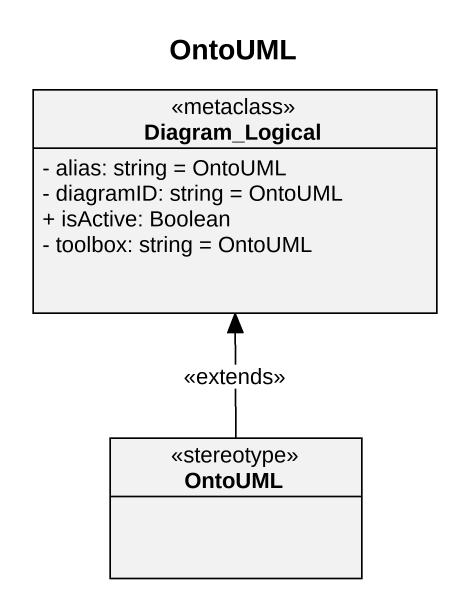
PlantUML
@startuml
title OntoUML
hide circle
hide empty members
skinparam classAttributeIconSize 0
class Diagram_Logical <<metaclass>> {
  - alias: string = OntoUML
  - diagramID: string = OntoUML
  + isActive: Boolean
  - toolbox: string = OntoUML
}
class OntoUML <<stereotype>>
OntoUML -up-> Diagram_Logical : <<extends>>
@enduml
